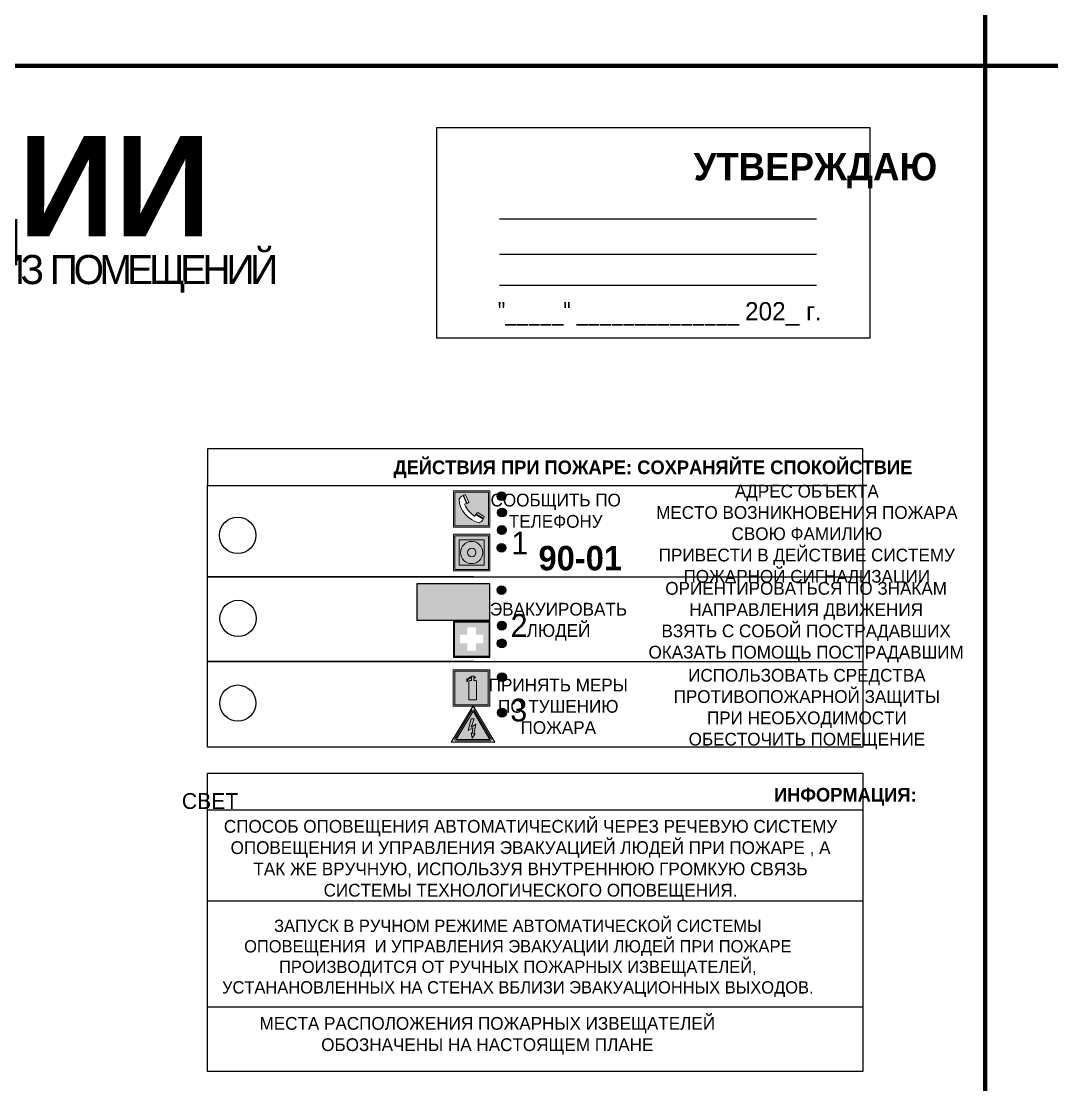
# Model space of a CAD drawing. Header units: millimetres. Extents: x 13114 to 67229, y 22859 to 38520.
# Drawn here: x 23827.7 to 24053.7, y 30672.2 to 30905.4 of the extents above; entities that cross this region are included whole.
import ezdxf

# ---------------------------------------------------------------- set-up
doc = ezdxf.new("R2010")
doc.units = ezdxf.units.MM
doc.styles.add('обычный', font='arial.ttf')

# ---------------------------------------------------------------- blocks, each defined once
blk = doc.blocks.new('A$C3E6D3DDE')
at = {"lineweight": 5}
h = blk.add_hatch(color=40, dxfattribs=at)
h.paths.add_polyline_path([(24.1, 1.45), (16.46, -11.35), (31.74, -11.35)])
h.paths.add_polyline_path([(24.09, -0.46), (30.03, -10.41), (18.14, -10.41)], flags=16)
h.paths.add_polyline_path([(24.54, -3.08), (23.41, -6.02), (25.13, -5.01), (24.33, -8.5), (24.82, -8.27), (23.79, -9.86), (23.4, -8.04), (23.8, -8.43), (24.04, -6.29), (22.39, -7.25), (23.44, -3.08)], flags=0)
h = blk.add_hatch(color=256, dxfattribs=at)
h.paths.add_polyline_path([(24.37, 0.03, 0.567511), (23.82, 0.03), (17.59, -10.4, 0.582454), (17.86, -10.88), (30.32, -10.88, 0.582149), (30.6, -10.4)])
h.paths.add_polyline_path([(24.09, -0.46), (18.14, -10.41), (30.03, -10.41)], flags=16)
h.paths.add_polyline_path([(24.54, -3.08), (23.41, -6.02), (25.13, -5.01), (24.33, -8.5), (24.82, -8.27), (23.79, -9.86), (23.4, -8.04), (23.8, -8.43), (24.04, -6.29), (22.39, -7.25), (23.44, -3.08)], flags=0)
h = blk.add_hatch(color=40, dxfattribs=at)
h.paths.add_polyline_path([(24.09, -0.46), (18.14, -10.41), (30.03, -10.41)])
h.paths.add_polyline_path([(24.82, -8.27), (23.79, -9.86), (23.4, -8.04), (23.8, -8.43), (24.04, -6.29), (22.39, -7.25), (23.44, -3.08), (24.54, -3.08), (23.41, -6.02), (25.13, -5.01), (24.33, -8.5)], flags=16)
at = {"color": 40, "lineweight": 5}
for p, q in [((16.46, -11.35), (24.1, 1.45)), ((24.1, 1.45), (31.74, -11.35))]:
    blk.add_line(p, q, dxfattribs=at)
at = {"lineweight": 5}
for p, q in [((17.59, -10.4), (23.82, 0.03)), ((24.37, 0.03), (30.6, -10.4)), ((18.14, -10.41), (24.09, -0.46)), ((23.44, -3.08), (22.39, -7.25)), ((23.41, -6.02), (24.54, -3.08)), ((24.54, -3.08), (23.44, -3.08)), ((24.09, -0.46), (30.03, -10.41)), ((22.39, -7.25), (24.04, -6.29)), ((25.13, -5.01), (23.41, -6.02)), ((24.04, -6.29), (23.8, -8.43)), ((24.33, -8.5), (25.13, -5.01)), ((17.86, -10.88), (30.32, -10.88)), ((18.14, -10.41), (30.03, -10.41)), ((23.8, -8.43), (23.4, -8.04)), ((23.4, -8.04), (23.79, -9.86)), ((23.79, -9.86), (24.82, -8.27)), ((24.82, -8.27), (24.33, -8.5))]:
    blk.add_line(p, q, dxfattribs=at)
at = {"color": 50, "lineweight": 5}
blk.add_line((31.74, -11.35), (16.46, -11.35), dxfattribs=at)
blk = doc.blocks.new('A$C456E1F9C')
at = {"lineweight": 5}
h = blk.add_hatch(color=242, dxfattribs=at)
h.paths.add_polyline_path([(0.51, -1.47), (0.51, -13.26), (12.29, -13.26), (12.29, -1.47)])
h.paths.add_polyline_path([(5.42, -4.95, -0.254479), (4.78, -5.4), (3.52, -2.53, -0.209735), (4.23, -2.4)], flags=16)
h.paths.add_polyline_path([(8.53, -8.6), (10.87, -10.17), (10.54, -10.76), (8.03, -9.13, -0.192251)], flags=16)
h.paths.add_polyline_path([(4.61, -5.49, 0.005518), (3.87, -5.72, 0.128647), (7.49, -10.01, 0.00809), (7.83, -9.33), (10.47, -10.97, -0.16736), (8.99, -12.25, -0.327862), (1.95, -3.95, -0.166952), (3.36, -2.62)], flags=16)
at = {"color": 242, "lineweight": 5}
for p, q in [((0, -13.77), (0, -0.97)), ((12.8, -0.97), (0, -0.97)), ((4.61, -5.49), (3.36, -2.62)), ((3.52, -2.53), (4.78, -5.4)), ((4.23, -2.4), (5.42, -4.95)), ((12.8, -13.77), (12.8, -0.97)), ((7.83, -9.33), (10.47, -10.97)), ((8.03, -9.13), (10.54, -10.76)), ((10.81, -10.12), (8.53, -8.6)), ((10.54, -10.76), (10.8, -10.3)), ((10.8, -10.3), (10.81, -10.12)), ((0, -13.77), (12.8, -13.77))]:
    blk.add_line(p, q, dxfattribs=at)
blk.add_lwpolyline([(0.51, -1.47), (12.29, -1.47), (12.29, -13.26), (0.51, -13.26)], close=True, dxfattribs=at)
for centre, radius, start, end in [((4.59, -5.34), 2.99, 114.2845, 152.1974), ((4.02, -3.27), 0.891, 76.3284, 123.7092), ((11.12, -3.31), 9.19, 183.9915, 256.6009), ((14.98, -39.1), 35.17, 107.1487, 108.4135), ((13.86, -0.94), 11.08, 205.5536, 234.8762), ((4.68, -4.59), 0.824, 276.9621, 334.0723), ((-13.31, 0.8), 23.44, 332.5487, 334.4027), ((8.94, -9.5), 0.989, 114.4092, 157.9388), ((7.87, -9.46), 3, 291.9291, 329.9329)]:
    blk.add_arc(centre, radius, start, end, dxfattribs=at)
blk = doc.blocks.new('A$C54414219')
at = {"true_color": 0xffffff}
h = blk.add_hatch(color=7, dxfattribs=at)
h.paths.add_polyline_path([(2.39, -9.45), (2.39, -18.3), (11.23, -18.3), (11.23, -9.45)], flags=0)
h.paths.add_polyline_path([(10.71, -13.87, -1), (2.92, -13.87, -1)], flags=0)
h.paths.add_polyline_path([(8.3, -13.87, -1), (5.33, -13.87, -1)], flags=0)
h.paths.add_polyline_path([(0.41, -7.47), (0.41, -20.27), (13.21, -20.27), (13.21, -7.47)])
h.paths.add_polyline_path([(0.92, -19.77), (12.71, -19.77), (12.71, -7.98), (0.92, -7.98)], flags=16)
h.paths.add_polyline_path([(11.23, -9.45), (11.23, -18.3), (2.39, -18.3), (2.39, -9.45)], flags=0)
at = {"lineweight": 5}
h = blk.add_hatch(color=242, dxfattribs=at)
h.paths.add_polyline_path([(12.71, -7.98), (0.92, -7.98), (0.92, -19.77), (12.71, -19.77)])
h.paths.add_polyline_path([(11.23, -18.3), (2.39, -18.3), (2.39, -9.45), (11.23, -9.45)], flags=16)
h.paths.add_polyline_path([(10.71, -13.87, -1), (2.92, -13.87, -1)], flags=0)
h.paths.add_polyline_path([(8.3, -13.87, -1), (5.33, -13.87, -1)], flags=0)
at = {"true_color": 0xffffff}
h = blk.add_hatch(color=7, dxfattribs=at)
h.paths.add_polyline_path([(2.39, -9.45), (2.39, -18.3), (11.23, -18.3), (11.23, -9.45)])
h.paths.add_polyline_path([(10.71, -13.87, -1), (2.92, -13.87, -1)], flags=16)
h.paths.add_polyline_path([(8.3, -13.87, -1), (5.33, -13.87, -1)], flags=0)
at = {"lineweight": 5}
h = blk.add_hatch(color=242, dxfattribs=at)
h.paths.add_polyline_path([(2.92, -13.87, 1), (10.71, -13.87, 1)])
h.paths.add_polyline_path([(8.3, -13.87, -1), (5.33, -13.87, -1)], flags=16)
at = {"color": 242, "lineweight": 5}
for p, q in [((0.41, -20.27), (0.41, -7.47)), ((0.41, -7.47), (13.21, -7.47)), ((0.41, -7.47), (13.21, -7.47)), ((13.21, -20.27), (13.21, -7.47)), ((0.41, -20.27), (13.21, -20.27))]:
    blk.add_line(p, q, dxfattribs=at)
for points in [[(0.92, -7.98), (12.71, -7.98), (12.71, -19.77), (0.92, -19.77)], [(2.39, -9.45), (11.23, -9.45), (11.23, -18.3), (2.39, -18.3)]]:
    blk.add_lwpolyline(points, close=True, dxfattribs=at)
for radius in [3.89, 1.49]:
    blk.add_circle((6.81, -13.87), radius, dxfattribs=at)
blk = doc.blocks.new('A$C32E8229D')
at = {"true_color": 0xffffff}
blk.add_hatch(color=7, dxfattribs=at).paths.add_polyline_path([(0, 0), (0, -8), (16, -8), (16, 0)])
h = blk.add_hatch(color=126)
h.paths.add_polyline_path([(0.2, -0.2), (15.8, -0.2), (15.8, -7.8), (0.2, -7.8)])
h.paths.add_polyline_path([(13.49, -2.05), (12.08, -2.05), (11.37, -2.63, 0.162397), (11.29, -2.84), (11.29, -3.63), (10.35, -3.63), (10.35, -4.05), (11.68, -4.05), (11.68, -3.48), (12.26, -4.28), (11.29, -5.1), (11.29, -6.78), (11.85, -6.78), (11.85, -5.44), (12.8, -4.64), (12.8, -5.94), (14.46, -5.94), (14.46, -5.39), (13.45, -5.39), (13.45, -3.97), (12.46, -2.59), (13.15, -2.59), (13.69, -3.34), (14.18, -3)], flags=16)
h.paths.add_polyline_path([(10.74, -1.82, 1), (11.8, -1.82, 1)], flags=16)
h.paths.add_polyline_path([(9.39, -3.59), (5.99, -3.59), (6.56, -3.03), (5.91, -3.03), (5.1, -3.83), (5.91, -4.64), (6.56, -4.64), (5.99, -4.09), (9.39, -4.09)], flags=16)
h.paths.add_polyline_path([(4.29, -1.08), (1.72, -1.08), (1.72, -6.6), (4.29, -6.6)], flags=16)
at = {"color": 126}
blk.add_lwpolyline([(16, -8), (0, -8), (0, 0), (16, 0)], close=True, dxfattribs=at)
blk = doc.blocks.new('A$C18900ED3')
h = blk.add_hatch(color=126)
h.paths.add_polyline_path([(-0.18, -0.18), (-7.02, -0.18), (-7.02, -7.02), (-0.18, -7.02)])
h.paths.add_polyline_path([(-5.89, -4.46), (-5.89, -2.77), (-4.46, -2.77), (-4.46, -1.31), (-2.77, -1.31), (-2.77, -2.77), (-1.33, -2.77), (-1.33, -4.46), (-2.77, -4.46), (-2.77, -5.89), (-4.46, -5.89), (-4.46, -4.46)], flags=16)
at = {"color": 126}
for p, q in [((-7.2, 0), (-7.2, -7.2)), ((0, 0), (-7.2, 0)), ((0, -7.2), (0, 0)), ((-7.02, -7.02), (-7.02, -0.18)), ((-7.02, -0.18), (-0.18, -0.18)), ((-0.18, -0.18), (-0.18, -7.02)), ((-7.2, -7.2), (0, -7.2)), ((-0.18, -7.02), (-7.02, -7.02))]:
    blk.add_line(p, q, dxfattribs=at)
blk = doc.blocks.new('A$C3AD82952')
at = {"true_color": 0xf5f5ff}
h = blk.add_hatch(color=7, dxfattribs=at)
h.dxf.hatch_style = 1
h.paths.add_polyline_path([(8.21, 8.73, 0.414214), (7.89, 9.05), (7.22, 9.05), (7.22, 9.92), (7.59, 9.92, 1), (7.57, 10.36), (7.22, 10.36), (7.22, 10.6), (6.43, 10.6), (6.43, 10.36), (6.01, 10.36), (4.74, 9.59), (4.74, 8.69), (4.98, 8.73), (4.98, 9.26), (6.12, 9.91), (6.43, 9.91), (6.43, 9.05), (5.76, 9.05, 0.414214), (5.44, 8.73), (5.44, 2.2), (8.21, 2.2)], flags=0)
h.paths.add_polyline_path([(12.8, 12.8), (0, 12.8), (0, 0), (12.8, 0)])
h.paths.add_polyline_path([(0.51, 12.29), (12.29, 12.29), (12.29, 0.51), (0.51, 0.51)], flags=16)
h.paths.add_polyline_path([(4.74, 9.59), (6.01, 10.36), (6.43, 10.36), (6.43, 10.6), (7.22, 10.6), (7.22, 10.36), (7.59, 10.36, -0.94586), (7.59, 9.92), (7.22, 9.92), (7.22, 9.05), (7.89, 9.05, -0.414214), (8.21, 8.73), (8.21, 2.2), (5.44, 2.2), (5.44, 8.73, -0.414214), (5.76, 9.05), (6.43, 9.05), (6.43, 9.91), (6.12, 9.91), (4.98, 9.26), (4.98, 8.73), (4.74, 8.69)], flags=0)
h = blk.add_hatch(color=242)
h.dxf.hatch_style = 1
h.paths.add_polyline_path([(12.29, 12.29), (0.51, 12.29), (0.51, 0.51), (12.29, 0.51)])
h.paths.add_polyline_path([(4.74, 8.69), (4.74, 9.59), (6.01, 10.36), (6.43, 10.36), (6.43, 10.6), (7.22, 10.6), (7.22, 10.36), (7.59, 10.36, -0.94586), (7.59, 9.92), (7.22, 9.92), (7.22, 9.05), (7.89, 9.05, -0.414214), (8.21, 8.73), (8.21, 2.2), (5.44, 2.2), (5.44, 8.73, -0.414214), (5.76, 9.05), (6.43, 9.05), (6.43, 9.91), (6.12, 9.91), (4.98, 9.26), (4.98, 8.73)], flags=16)
h = blk.add_hatch(color=7, dxfattribs=at)
h.dxf.hatch_style = 1
h.paths.add_polyline_path([(8.21, 8.73, 0.414214), (7.89, 9.05), (7.22, 9.05), (7.22, 9.92), (7.59, 9.92, 1), (7.57, 10.36), (7.22, 10.36), (7.22, 10.6), (6.43, 10.6), (6.43, 10.36), (6.01, 10.36), (4.74, 9.59), (4.74, 8.69), (4.98, 8.73), (4.98, 9.26), (6.12, 9.91), (6.43, 9.91), (6.43, 9.05), (5.76, 9.05, 0.414214), (5.44, 8.73), (5.44, 2.2), (8.21, 2.2)])
at = {"color": 242, "lineweight": 5}
for p, q in [((0, 0), (0, 12.8)), ((0, 12.8), (12.8, 12.8)), ((12.8, 0), (12.8, 12.8)), ((6.01, 10.36), (4.74, 9.59)), ((4.74, 9.59), (4.74, 8.69)), ((4.74, 8.69), (4.98, 8.73)), ((4.98, 9.26), (6.12, 9.91)), ((4.98, 8.73), (4.98, 9.26)), ((5.44, 2.2), (5.44, 8.73)), ((5.76, 9.05), (6.43, 9.05)), ((6.01, 10.36), (6.43, 10.36)), ((6.12, 9.91), (6.43, 9.91)), ((7.22, 10.6), (6.43, 10.6)), ((6.43, 10.6), (6.43, 10.36)), ((6.43, 9.91), (6.43, 9.05)), ((7.22, 10.36), (7.22, 10.6)), ((7.59, 10.36), (7.22, 10.36)), ((7.22, 9.05), (7.22, 9.92)), ((7.59, 9.92), (7.22, 9.92)), ((7.89, 9.05), (7.22, 9.05)), ((8.21, 2.2), (8.21, 8.73)), ((0, 0), (12.8, 0)), ((5.44, 2.2), (8.21, 2.2))]:
    blk.add_line(p, q, dxfattribs=at)
blk.add_lwpolyline([(0.51, 12.29), (12.29, 12.29), (12.29, 0.51), (0.51, 0.51)], close=True, dxfattribs=at)
for centre, radius, start, end in [((5.76, 8.73), 0.32, 90, 180), ((7.58, 10.14), 0.223, 273.1875, 86.8125), ((7.89, 8.73), 0.32, 0, 90)]:
    blk.add_arc(centre, radius, start, end, dxfattribs=at)

msp = doc.modelspace()

# ---------------------------------------------------------------- hatches: boundary and pattern name
at = {"lineweight": 0}
h = msp.add_hatch(color=256, dxfattribs=at)
h.dxf.hatch_style = 1
h.paths.add_polyline_path([(23932.05, 30801.21, 1), (23933.99, 30801.21, 1)])
h = msp.add_hatch(color=256, dxfattribs=at)
h.dxf.hatch_style = 1
h.paths.add_polyline_path([(23932.16, 30797.63, 1), (23934.09, 30797.63, 1)])
h = msp.add_hatch(color=256, dxfattribs=at)
h.dxf.hatch_style = 1
h.paths.add_polyline_path([(23932.12, 30793.82, 1), (23934.05, 30793.82, 1)])
h = msp.add_hatch(color=256, dxfattribs=at)
h.dxf.hatch_style = 1
h.paths.add_polyline_path([(23932.04, 30789.89, 1), (23933.97, 30789.89, 1)])
h = msp.add_hatch(color=256, dxfattribs=at)
h.dxf.hatch_style = 1
h.paths.add_polyline_path([(23932.05, 30780.62, 1), (23933.98, 30780.62, 1)])
h = msp.add_hatch(color=256, dxfattribs=at)
h.dxf.hatch_style = 1
h.paths.add_polyline_path([(23932.09, 30772.84, 1), (23934.02, 30772.84, 1)])
h = msp.add_hatch(color=256, dxfattribs=at)
h.dxf.hatch_style = 1
h.paths.add_polyline_path([(23932.08, 30768.94, 1), (23934.01, 30768.94, 1)])
h = msp.add_hatch(color=256, dxfattribs=at)
h.dxf.hatch_style = 1
h.paths.add_polyline_path([(23932.14, 30761.52, 1), (23934.07, 30761.52, 1)])
h = msp.add_hatch(color=256, dxfattribs=at)
h.dxf.hatch_style = 1
h.paths.add_polyline_path([(23932.15, 30753.75, 1), (23934.08, 30753.75, 1)])

# ---------------------------------------------------------------- linework, layer by layer
at = {"color": 1, "lineweight": 100}
for points in [[(23439.09, 31290.6), (24039.09, 31290.6), (24039.09, 30895.6), (23439.09, 30895.6)], [(24039.09, 31290.6), (24639.09, 31290.6), (24639.09, 30895.6), (24039.09, 30895.6)], [(23439.09, 30895.6), (24039.09, 30895.6), (24039.09, 30500.6), (23439.09, 30500.6)], [(24039.09, 30895.6), (24639.09, 30895.6), (24639.09, 30500.6), (24039.09, 30500.6)]]:
    msp.add_lwpolyline(points, close=True, dxfattribs=at)
for points in [[(23918.81, 30882.09), (24013.81, 30882.09), (24013.81, 30835.89), (23918.81, 30835.89)], [(23868.51, 30803.57), (24012.28, 30803.57), (24012.28, 30811.62), (23868.51, 30811.62)], [(23868.51, 30803.57), (24012.28, 30803.57), (24012.28, 30746.17), (23868.51, 30746.17)]]:
    msp.add_lwpolyline(points, close=True)
for points in [[(23932.56, 30862.04), (24002.09, 30862.04)], [(23932.56, 30854.28), (24002.09, 30854.28)], [(23932.56, 30847.49), (24002.09, 30847.49)], [(23926.93, 30783.57), (23868.51, 30783.57), (24012.28, 30783.57)], [(23926.93, 30765), (23868.51, 30765), (24012.28, 30765)]]:
    msp.add_lwpolyline(points)
at = {"color": 0}
msp.add_lwpolyline([(23868.51, 30740.51), (24012.28, 30740.51), (24012.28, 30675.06), (23868.51, 30675.06)], close=True, dxfattribs=at)
for points in [[(23868.51, 30732.45), (24012.28, 30732.45)], [(23868.51, 30712.46), (24012.28, 30712.46)], [(23868.51, 30689.21), (24012.28, 30689.21)]]:
    msp.add_lwpolyline(points, dxfattribs=at)
for centre, radius in [((23933.02, 30801.21), 0.966), ((23933.12, 30797.63), 0.966), ((23875.14, 30792.65), 3.98), ((23933.09, 30793.82), 0.966), ((23933, 30789.89), 0.966), ((23933.01, 30780.62), 0.966), ((23875.23, 30774.42), 3.98), ((23933.06, 30772.84), 0.966), ((23933.05, 30768.94), 0.966), ((23933.11, 30761.52), 0.966), ((23875.17, 30755.84), 3.98), ((23933.11, 30753.75), 0.966)]:
    msp.add_circle(centre, radius)

# ---------------------------------------------------------------- block references
for name, p, xscale, yscale, zscale in [('A$C456E1F9C', (23922.46, 30803.03), 0.625, 0.625, 0.625), ('A$C54414219', (23922.21, 30797.54), 0.625, 0.625, 0.625), ('A$C18900ED3', (23930.46, 30773.9), 1.111111111007631, 1.111111111007631, 1.111111111007631), ('A$C3AD82952', (23922.41, 30755.16), 0.625, 0.625, 0.625), ('A$C3E6D3DDE', (23911.7, 30754.35), 0.625, 0.625, 0.625)]:
    msp.add_blockref(name, p, dxfattribs=dict(xscale=xscale, yscale=yscale, zscale=zscale))
at = {"xscale": -1}
msp.add_blockref('A$C32E8229D', (23930.46, 30782.04), dxfattribs=at)

# ---------------------------------------------------------------- texts
at = {"lineweight": 0, "style": 'обычный'}
for s, insert, char_height, width, attachment_point in [('{\\fProxima Nova Rg|b1|i0|c204|p2;ПЛАН ЭВАКУАЦИИ}', (23592.16, 30880.24), 22, 493.8901, 1), ('\\pi-18,l18,t18;{\\fProxima Nova Rg|b1|i0|c204|p2;УТВЕРЖДАЮ\\H1.1997x; }', (24001.85, 30872.63), 6, 126.6484, 5), ('{\\fArial Narrow|b0|i0|c204|p34;"_____" ______________ \\fProxima Nova Rg|b0|i0|c204|p2;202_ г. }', (23967.71, 30841.21), 4, 78.6503, 5), ('{\\fProxima Nova Rg|b1|i0|c204|p2;ДЕЙСТВИЯ ПРИ ПОЖАРЕ: СОХРАНЯЙТЕ СПОКОЙСТВИЕ\\H1.6644x; }', (23966.22, 30807.12), 3, 175.1736, 5), ('\\pi-8.4,l8.4,t8.4;{\\fProxima Nova Rg|b0|i0|c204|p2;АДРЕС ОБЪЕКТА\\PМЕСТО ВОЗНИКНОВЕНИЯ ПОЖАРА \\PСВОЮ ФАМИЛИЮ\\PПРИВЕСТИ В ДЕЙСТВИЕ СИСТЕМУ \\PПОЖАРНОЙ СИГНАЛИЗАЦИИ}', (23999.97, 30792.58), 2.8, 126.6484, 5), ('{\\fProxima Nova Rg|b0|i0|c204|p2;СООБЩИТЬ ПО \\PТЕЛЕФОНУ}', (23944.89, 30798.02), 2.8, 126.6484, 5), ('{\\fProxima Nova Rg|b0|i0|c204|p2;1\\H1.1667x; }', (23937, 30790.95), 5, 126.6484, 5), ('{\\fProxima Nova Rg|b1|i0|c204|p2;\\H1.0714x;90-01\\fProxima Nova Rg|b0|i0|c204|p2;\\H0.93331x; \\H1.3449x; }', (23950.28, 30787.6), 5, 126.6484, 5), ('\\pi-8.4,l8.4,t8.4;{\\fProxima Nova Rg|b0|i0|c204|p2;ОРИЕНТИРОВАТЬСЯ ПО ЗНАКАМ \\PНАПРАВЛЕНИЯ ДВИЖЕНИЯ\\PВЗЯТЬ С СОБОЙ ПОСТРАДАВШИХ\\PОКАЗАТЬ ПОМОЩЬ ПОСТРАДАВШИМ}', (23999.82, 30773.61), 2.8, 126.6484, 5), ('{\\fProxima Nova Rg|b0|i0|c204|p2;ЭВАКУИРОВАТЬ \\PЛЮДЕЙ}', (23945.5, 30773.7), 2.8, 126.6484, 5), ('{\\fProxima Nova Rg|b0|i0|c204|p2;2\\H1.1967x; }', (23936.85, 30772.87), 5, 126.6484, 5), ('\\pi-8.4,l8.4,t8.4;{\\fProxima Nova Rg|b0|i0|c204|p2;ИСПОЛЬЗОВАТЬ СРЕДСТВА \\PПРОТИВОПОЖАРНОЙ ЗАЩИТЫ \\PПРИ НЕОБХОДИМОСТИ \\PОБЕСТОЧИТЬ ПОМЕЩЕНИЕ}', (23999.98, 30754.54), 2.8, 126.6484, 5), ('{\\fProxima Nova Rg|b0|i0|c204|p2;ПРИНЯТЬ МЕРЫ \\PПО ТУШЕНИЮ \\PПОЖАРА}', (23945.46, 30755.12), 2.8, 126.6484, 5), ('{\\fProxima Nova Rg|b0|i0|c204|p2;3\\H1.1967x; }', (23936.78, 30754.29), 5, 126.6484, 5), ('{\\fProxima Nova Rg|b1|i0|c204|p2;ИНФОРМАЦИЯ:\\H1.1997x; }', (24008.41, 30735.31), 3, 175.1736, 5), ('\\pi-10.416,l10.416,t10.416;{\\fProxima Nova Rg|b0|i0|c204|p2;СВЕТ\\H1.1997x; }', (23869.08, 30734.35), 3.472, 157.044, 5), ('{\\fProxima Nova Rg|b0|i0|c204|p2;СПОСОБ ОПОВЕЩЕНИЯ АВТОМАТИЧЕСКИЙ ЧЕРЕЗ РЕЧЕВУЮ СИСТЕМУ ОПОВЕЩЕНИЯ И УПРАВЛЕНИЯ ЭВАКУАЦИЕЙ ЛЮДЕЙ ПРИ ПОЖАРЕ , А ТАК ЖЕ ВРУЧНУЮ, ИСПОЛЬЗУЯ ВНУТРЕННЮЮ ГРОМКУЮ СВЯЗЬ СИСТЕМЫ ТЕХНОЛОГИЧЕСКОГО ОПОВЕЩЕНИЯ.}', (23939.37, 30721.41), 2.8, 137.0334, 5), ('{\\fProxima Nova Rg|b0|i0|c204|p2;\\P\\pt8.1;ЗАПУСК В РУЧНОМ РЕЖИМЕ АВТОМАТИЧЕСКОЙ СИСТЕМЫ ОПОВЕЩЕНИЯ  И УПРАВЛЕНИЯ ЭВАКУАЦИИ ЛЮДЕЙ ПРИ ПОЖАРЕ ПРОИЗВОДИТСЯ ОТ РУЧНЫХ ПОЖАРНЫХ ИЗВЕЩАТЕЛЕЙ, УСТАНАНОВЛЕННЫХ НА СТЕНАХ ВБЛИЗИ ЭВАКУАЦИОННЫХ ВЫХОДОВ. }', (23936.58, 30702.12), 2.7, 131.4512, 5), ('\\pt8.4;{\\fProxima Nova Rg|b0|i0|c204|p2;\\PМЕСТА РАСПОЛОЖЕНИЯ ПОЖАРНЫХ ИЗВЕЩАТЕЛЕЙ ОБОЗНАЧЕНЫ НА НАСТОЯЩЕМ ПЛАНЕ}', (23929.89, 30685.2), 2.8, 118.5618, 5)]:
    msp.add_mtext(s, dxfattribs=dict(at, insert=insert, char_height=char_height, width=width, attachment_point=attachment_point))
at = {"color": 0, "lineweight": 0, "insert": (23745.64, 30854.31), "char_height": 8, "width": 449.2158, "attachment_point": 5, "style": 'обычный'}
msp.add_mtext('{\\fArial Black|b1|i0|c204|p34;\\H2x;\\T0.85;  \\fArial Narrow|b0|i0|c204|p34;\\H0.8x;\\W0.9;\\P\\fProxima Nova Rg|b0|i0|c204|p2;\\H0.5x;\\W1;\\C256;ПРИ ПОЖАРЕ  ИЛИ ДРУГИХ ЧРЕЗВЫЧАЙНЫХ СИТУАЦИЯХ  ИЗ ПОМЕЩЕНИЙ \\fProxima Nova Rg|b1|i0|c204|p2;\\H1.25x;\\PХМЦ: УПОХР отм. +10,85; +13,95}', dxfattribs=at)

doc.saveas('drawing.dxf')
